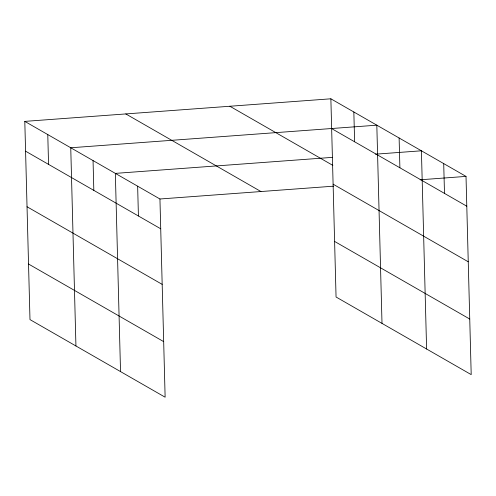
<?xml version="1.0" encoding="UTF-8"?>
<svg xmlns="http://www.w3.org/2000/svg" width="496" height="496" viewBox="0 0 496 496"><rect width="100%" height="100%" fill="white"/><g stroke="black" fill="none" stroke-linecap="round" stroke-linejoin="round"><path stroke-width="0.74" d="M24.8 121.384L159.941 198.995L165.131 397.203L29.989 319.598L24.8 121.384L330.869 98.797L466.011 176.402L471.2 374.616L336.059 297.005L330.869 98.797M332.655 157.344L115.345 173.383L120.534 371.591M375.503 154.182L421.414 150.796L426.603 349.004M159.941 198.995L333.634 186.174M420.1 179.794L466.011 176.402M331.65 128.594L466.792 206.206M229.865 106.249L332.872 165.404M333.101 184.171L468.243 261.783M125.804 113.931L260.946 191.537M334.602 241.434L469.743 319.04M25.581 151.187L160.723 228.792M27.038 206.758L162.18 284.369M28.532 264.021L163.68 341.626M443.709 163.599L444.49 193.397M399.113 137.987L399.894 167.791M382.007 323.392L376.817 125.184L70.748 147.771L75.938 345.985M353.84 111.991L354.621 141.788M137.646 186.186L138.421 215.989M93.05 160.574L93.825 190.377M47.777 134.577L48.552 164.381"/></g></svg>
